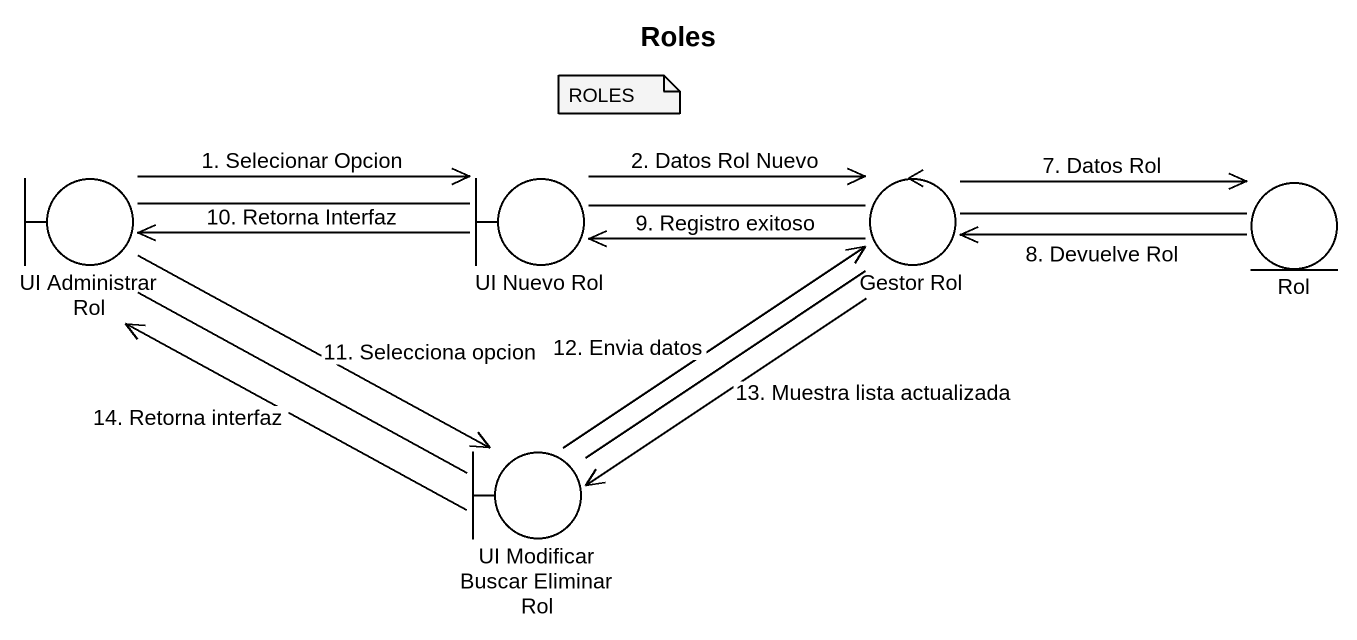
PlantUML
@startuml
title Roles
boundary "UI Administrar Rol" as UI_Administrar_Rol
boundary "UI Nuevo Rol" as UI_Nuevo_Rol
control "Gestor Rol" as Gestor_Rol
entity Rol
boundary "UI Modificar Buscar Eliminar Rol" as UI_Modificar_Buscar
UI_Administrar_Rol -right-> UI_Nuevo_Rol : 1. Selecionar Opcion
UI_Administrar_Rol -right- UI_Nuevo_Rol
UI_Administrar_Rol --> UI_Modificar_Buscar : 11. Selecciona opcion
UI_Administrar_Rol -- UI_Modificar_Buscar
UI_Nuevo_Rol -left-> UI_Administrar_Rol : 10. Retorna Interfaz
UI_Nuevo_Rol -right-> Gestor_Rol : 2. Datos Rol Nuevo
UI_Nuevo_Rol -right- Gestor_Rol
Gestor_Rol -left-> UI_Nuevo_Rol : 9. Registro exitoso
Gestor_Rol -right-> Rol : 7. Datos Rol
Gestor_Rol -right- Rol
Gestor_Rol --> UI_Modificar_Buscar : 13. Muestra lista actualizada
Rol -left-> Gestor_Rol : 8. Devuelve Rol
UI_Modificar_Buscar -up-> UI_Administrar_Rol : 14. Retorna interfaz
UI_Modificar_Buscar -up-> Gestor_Rol : 12. Envia datos
UI_Modificar_Buscar -up- Gestor_Rol
note as N1
  ROLES
end note
@enduml
